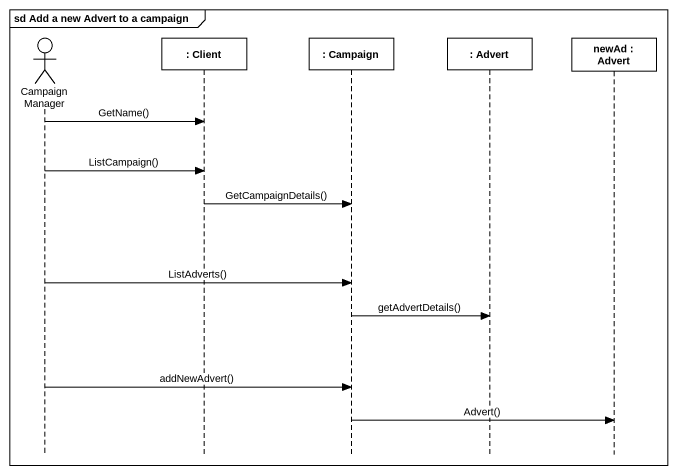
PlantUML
@startuml
mainframe sd Add a new Advert to a campaign
hide footbox
actor "Campaign Manager" as Campaign_Manager
participant ": Client" as Client
participant ": Campaign" as Campaign
participant ": Advert" as Advert
participant "newAd : Advert" as newAd_Advert

Campaign_Manager -> Client : GetName()
Campaign_Manager -> Client : ListCampaign()
Client -> Campaign : GetCampaignDetails()
Campaign_Manager -> Campaign : ListAdverts()
Campaign -> Advert : getAdvertDetails()
Campaign_Manager -> Campaign : addNewAdvert()
Campaign -> newAd_Advert : Advert()
@enduml
